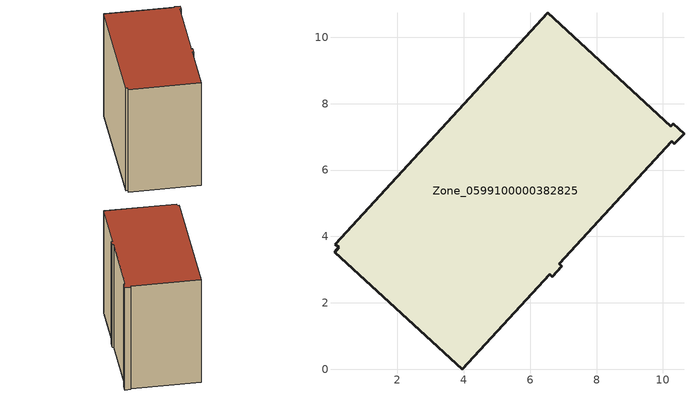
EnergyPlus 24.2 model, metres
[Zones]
Zone_0599100000382825
 floor ground (C_G): 6.53,10.74 10.24,7.32 10.32,7.4 10.63,7.09 10.35,6.79 10.27,6.86 6.88,3.17 6.96,3.1 6.67,2.79 6.58,2.87 3.95,0 0.11,3.53 0.23,3.67 0.13,3.76 z0
 wall outside (C_F): 6.67,2.79 6.96,3.1 6.88,3.17 10.27,6.86 10.35,6.79 10.63,7.09 10.32,7.4 10.24,7.32 6.53,10.74 0.13,3.76 0.23,3.67 0.11,3.53 3.95,0 6.58,2.87 6.67,2.79 z0:8.76
 roof outside (C_R): 0.23,3.67 0.11,3.53 3.95,0 6.58,2.87 6.67,2.79 6.96,3.1 6.88,3.17 10.27,6.86 10.35,6.79 10.63,7.09 10.32,7.4 10.24,7.32 6.53,10.74 0.13,3.76 z8.76
[BUILDING]
Pand.0599100000382825: North Axis=0; Terrain=City; Loads Convergence Tolerance Value=0.04; Temperature Convergence Tolerance Value=0.4; Solar Distribution=FullExterior; Maximum Number of Warmup Days=25; Minimum Number of Warmup Days=1
[Site:Location]
Rotterdam.The.Hague.AP_ZH_NLD Design_Conditions: Latitude=51.96; Longitude=4.45; Time Zone=1; Elevation=-4.5
[SITE:GROUNDTEMPERATURE:BUILDINGSURFACE]
18, 18, 18, 18, 18, 18, 18, 18, 18, 18, 18, 18
[MATERIAL] Thermal Absorptance=0.9; Solar Absorptance=0.7; Visible Absorptance=0.7
Name | Roughness | Thickness | Conductivity | Density | Specific Heat
G.TC.1992-2005 | MediumSmooth | 0.15 | 0.06 | 540 | 1210
F.TC.1992-2005 | Rough | 0.3 | 0.12 | 1920 | 840
R.TC.1992-2005 | MediumRough | 0.2 | 0.08 | 1500 | 1000
[CONSTRUCTION]
C_G: G.TC.1992-2005
C_F: F.TC.1992-2005
C_R: R.TC.1992-2005
[ZONE]
Zone_0599100000382825: Type=1; Multiplier=1; Ceiling Height=Autocalculate; Volume=Autocalculate; Floor Area=autocalculate; Part of Total Floor Area=Yes
[ZONEINFILTRATION:DESIGNFLOWRATE]
Infil_Zone_0599100000382825: Zone or ZoneList or Space or SpaceList=Zone_0599100000382825; Schedule=AlwaysOn; Design Flow Rate Calculation Method=Flow/Area; Flow Rate per Floor Area=0.0015; Constant Term Coefficient=1; Temperature Term Coefficient=0; Velocity Term Coefficient=0; Velocity Squared Term Coefficient=0
[HVACTEMPLATE:ZONE:IDEALLOADSAIRSYSTEM]
Zone_0599100000382825: Maximum Heating Supply Air Temperature=50; Minimum Cooling Supply Air Temperature=13; Maximum Heating Supply Air Humidity Ratio=0.0156; Minimum Cooling Supply Air Humidity Ratio=0.0077; Heating Limit=NoLimit; Cooling Limit=NoLimit; Dehumidification Control Type=ConstantSensibleHeatRatio; Cooling Sensible Heat Ratio=0.7; Dehumidification Setpoint=60; Humidification Control Type=None; Humidification Setpoint=30; Outdoor Air Method=None; Outdoor Air Flow Rate per Person=0.00944; Outdoor Air Flow Rate per Zone Floor Area=0; Outdoor Air Flow Rate per Zone=0; Demand Controlled Ventilation Type=None; Outdoor Air Economizer Type=NoEconomizer; Heat Recovery Type=None; Sensible Heat Recovery Effectiveness=0.7; Latent Heat Recovery Effectiveness=0.65
[ZONECONTROL:THERMOSTAT]
ThermostatControl_Zone_0599100000382825: Zone or ZoneList=Zone_0599100000382825; Control Type Schedule=DualSetpointControlType; Control 1=Thermostat_Zone_0599100000382825; Temperature Difference Between Cutout And Setpoint=0
[THERMOSTATSETPOINT:DUALSETPOINT]
Thermostat_Zone_0599100000382825: Heating Setpoint Temperature Schedule=HeatingSetpoint_Zone_0599100000382825; Cooling Setpoint Temperature Schedule=CoolingSetpoint_Zone_0599100000382825
[SCHEDULE:COMPACT]
HeatingSetpoint_Zone_0599100000382825: Through: 12/31, For: AllDays, Until: 24:00, 21
CoolingSetpoint_Zone_0599100000382825: Through: 12/31, For: AllDays, Until: 24:00, 24
DualSetpointControlType: Through: 12/31, For: AllDays, Until: 24:00, 4
AlwaysOn: Through: 12/31, For: AllDays, Until: 24:00, 1
